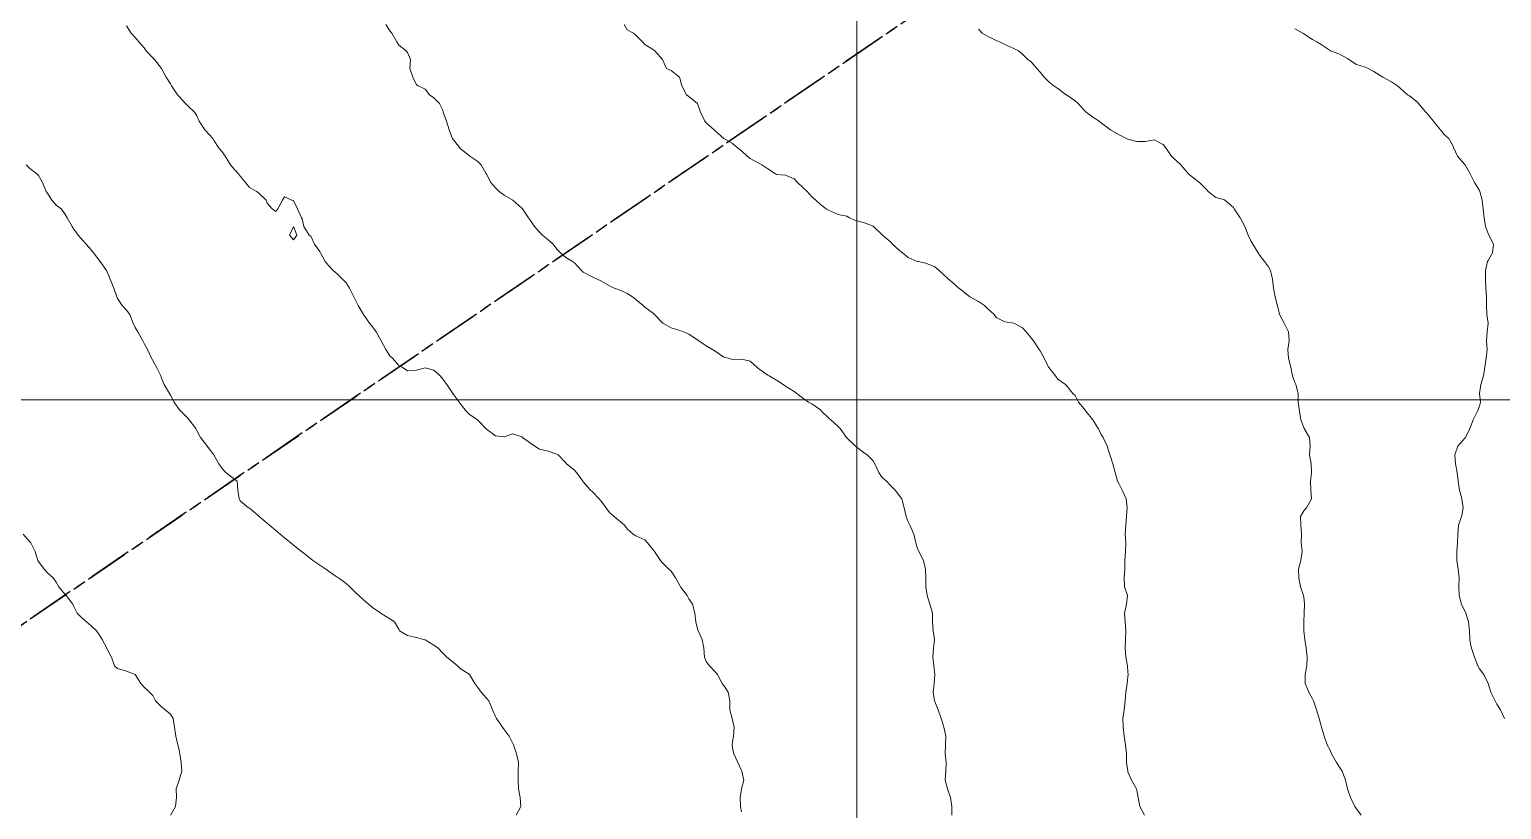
# Model space of a CAD drawing. Header units: centimetres. Extents: x 0 to 642158, y -847 to 649707.
# Drawn here: x 616719.7 to 616803.5, y 621464.1 to 621508.5 of the extents above; entities that cross this region are included whole.
import ezdxf

# ---------------------------------------------------------------- set-up
doc = ezdxf.new("R2010")
doc.units = ezdxf.units.CM
doc.header["$MEASUREMENT"] = 0
doc.linetypes.add('CENTERX2', pattern=[4, 2.5, -0.5, 0.5, -0.5])
doc.layers.add('MEV_grille', color=254, linetype='Continuous', lineweight=9)
doc.layers.add('WAL_topographie 0.5', color=253, linetype='Continuous', lineweight=20)
doc.layers.add('SPW_parcellaire cadastral', color=7, linetype='CENTERX2', lineweight=25, true_color=0xff0542)

# ---------------------------------------------------------------- blocks, each defined once
blk = doc.blocks.new('*U114')
at = {"layer": 'MEV_grille', "transparency": 33554687}
blk.add_lwpolyline([(-1338.461, 0), (1338.461, 0)], dxfattribs=at)
blk = doc.blocks.new('*U115')
at = {"layer": 'MEV_grille', "color": 0, "linetype": 'ByBlock', "lineweight": -2, "transparency": 16777216}
blk.add_blockref('*U114', (0, -900), dxfattribs=at)
blk = doc.blocks.new('*U112')
at = {"layer": 'MEV_grille', "transparency": 33554687}
blk.add_lwpolyline([(0, 1825.476), (0, -1825.476)], dxfattribs=at)
blk = doc.blocks.new('*U113')
at = {"layer": 'MEV_grille', "color": 0, "linetype": 'ByBlock', "lineweight": -2, "transparency": 16777216}
blk.add_blockref('*U112', (1400, 0), dxfattribs=at)

msp = doc.modelspace()

# ---------------------------------------------------------------- linework, layer by layer
at = {"layer": 'SPW_parcellaire cadastral'}
for points in [[(616696.133, 621467.351), (616693.082, 621472.101), (616690.565, 621476.021), (616688.886, 621478.637), (616686.522, 621482.319), (616684.46, 621485.532), (616682.167, 621489.104), (616680.714, 621491.366), (616679.157, 621493.792), (616675.912, 621498.847), (616673.396, 621502.766), (616677.348, 621505.492), (616683.225, 621509.546), (616727.772, 621539.425), (616728.606, 621539.982), (616746.651, 621552.566), (616774.889, 621512.583), (616699.965, 621461.379), (616697.945, 621464.525), (616696.133, 621467.351)], [(616699.965, 621461.379), (616774.889, 621512.583), (616823.574, 621546.086), (616833.773, 621511.471), (616843.298, 621468.926), (616844.699, 621459.573)]]:
    msp.add_lwpolyline(points, dxfattribs=at)
at = {"layer": 'WAL_topographie 0.5'}
for points in [[(616725.25, 621508.673), (616725.512, 621508.25), (616725.75, 621508), (616725.959, 621507.75), (616726.25, 621507.417), (616726.371, 621507.25), (616726.75, 621506.857), (616726.85, 621506.75), (616727.25, 621506.25), (616727.25, 621506.25), (616727.508, 621505.75), (616727.75, 621505.375), (616727.813, 621505.25), (616728.15, 621504.75), (616728.25, 621504.646), (616728.621, 621504.25), (616728.75, 621504.125), (616729.125, 621503.75), (616729.25, 621503.55), (616729.383, 621503.25), (616729.719, 621502.75), (616729.75, 621502.708), (616730.173, 621502.25), (616730.25, 621502.117), (616730.489, 621501.75), (616730.75, 621501.417), (616730.861, 621501.25), (616731.179, 621500.75), (616731.25, 621500.673), (616731.629, 621500.25), (616731.75, 621500.098), (616732.017, 621499.75), (616732.25, 621499.47), (616732.643, 621499.25), (616732.75, 621499.194), (616733.194, 621498.75), (616733.25, 621498.583), (616733.55, 621498.25), (616733.75, 621498.096), (616733.861, 621498.25), (616734.125, 621498.75), (616734.25, 621498.929), (616734.667, 621498.75), (616734.75, 621498.729), (616734.99, 621498.25), (616735.219, 621497.75), (616735.25, 621497.688), (616735.345, 621497.25), (616735.65, 621496.75), (616735.75, 621496.704), (616735.954, 621496.25), (616736.25, 621495.836), (616736.291, 621495.75), (616736.559, 621495.25), (616736.75, 621495.022), (616737.022, 621494.75), (616737.25, 621494.563), (616737.542, 621494.25), (616737.75, 621494.038), (616737.948, 621493.75), (616738.199, 621493.25), (616738.25, 621493.132), (616738.436, 621492.75), (616738.742, 621492.25), (616738.75, 621492.24), (616739.09, 621491.75), (616739.25, 621491.537), (616739.471, 621491.25), (616739.743, 621490.75), (616739.75, 621490.736), (616740.004, 621490.25), (616740.25, 621489.891), (616740.391, 621489.75), (616740.75, 621489.338), (616740.934, 621489.25), (616741.25, 621489.028), (616741.75, 621489.074), (616742.25, 621489.206), (616742.75, 621489.067), (616743.102, 621488.75), (616743.25, 621488.568), (616743.483, 621488.25), (616743.75, 621487.869), (616743.818, 621487.75), (616744.187, 621487.25), (616744.25, 621487.176), (616744.579, 621486.75), (616744.75, 621486.562), (616745.226, 621486.25), (616745.25, 621486.231), (616745.713, 621485.75), (616745.75, 621485.723), (616746.25, 621485.331), (616746.75, 621485.29), (616747.25, 621485.446), (616747.75, 621485.279), (616747.796, 621485.25), (616748.25, 621484.917), (616748.5, 621484.75), (616748.75, 621484.577), (616749.25, 621484.467), (616749.75, 621484.298), (616749.815, 621484.25), (616750.25, 621483.796), (616750.288, 621483.75), (616750.75, 621483.375), (616750.855, 621483.25), (616751.226, 621482.75), (616751.25, 621482.717), (616751.662, 621482.25), (616751.75, 621482.173), (616752.162, 621481.75), (616752.25, 621481.637), (616752.55, 621481.25), (616752.75, 621480.974), (616753, 621480.75), (616753.25, 621480.533), (616753.59, 621480.25), (616753.75, 621480.05), (616754.083, 621479.75), (616754.25, 621479.65), (616754.75, 621479.417), (616754.9, 621479.25), (616755.25, 621478.83), (616755.306, 621478.75), (616755.637, 621478.25), (616755.75, 621478.11), (616756.125, 621477.75), (616756.25, 621477.639), (616756.506, 621477.25), (616756.75, 621476.815), (616756.791, 621476.75), (616757.155, 621476.25), (616757.25, 621476.055), (616757.47, 621475.75), (616757.597, 621475.25), (616757.647, 621474.75), (616757.75, 621474.35), (616757.781, 621474.25), (616758.008, 621473.75), (616758.117, 621473.25), (616758.15, 621472.75), (616758.25, 621472.5), (616758.427, 621472.25), (616758.75, 621471.906), (616758.882, 621471.75), (616759.155, 621471.25), (616759.25, 621471.132), (616759.5, 621470.75), (616759.59, 621470.25), (616759.583, 621469.75), (616759.719, 621469.25), (616759.75, 621469.15), (616759.83, 621468.75), (616759.802, 621468.25), (616759.75, 621467.95), (616759.718, 621467.75), (616759.75, 621467.583), (616759.817, 621467.25), (616760.05, 621466.75), (616760.25, 621466.288), (616760.281, 621466.25), (616760.397, 621465.75), (616760.25, 621465.25), (616760.25, 621465.25), (616760.179, 621464.75), (616760.2, 621464.25), (616760.25, 621463.95)], [(616740.009, 621508.75), (616740.25, 621508.389), (616740.354, 621508.25), (616740.635, 621507.75), (616740.75, 621507.562), (616741.167, 621507.25), (616741.25, 621507.15), (616741.417, 621506.75), (616741.375, 621506.25), (616741.544, 621505.75), (616741.75, 621505.312), (616741.85, 621505.25), (616742.25, 621505.068), (616742.5, 621504.75), (616742.75, 621504.566), (616743.066, 621504.25), (616743.25, 621503.861), (616743.283, 621503.75), (616743.464, 621503.25), (616743.611, 621502.75), (616743.75, 621502.393), (616743.813, 621502.25), (616744.2, 621501.75), (616744.25, 621501.694), (616744.75, 621501.283), (616744.798, 621501.25), (616745.25, 621500.944), (616745.444, 621500.75), (616745.731, 621500.25), (616745.75, 621500.222), (616745.986, 621499.75), (616746.25, 621499.444), (616746.457, 621499.25), (616746.75, 621499.026), (616747.25, 621498.75), (616747.25, 621498.75), (616747.75, 621498.298), (616747.792, 621498.25), (616748.142, 621497.75), (616748.25, 621497.583), (616748.479, 621497.25), (616748.75, 621496.933), (616748.933, 621496.75), (616749.25, 621496.493), (616749.531, 621496.25), (616749.75, 621495.958), (616749.95, 621495.75), (616750.25, 621495.491), (616750.639, 621495.25), (616750.75, 621495.176), (616751.146, 621494.75), (616751.25, 621494.656), (616751.75, 621494.395), (616752.05, 621494.25), (616752.25, 621494.159), (616752.75, 621493.871), (616753.016, 621493.75), (616753.25, 621493.66), (616753.75, 621493.435), (616754.043, 621493.25), (616754.25, 621493.1), (616754.662, 621492.75), (616754.75, 621492.667), (616755.25, 621492.294), (616755.299, 621492.25), (616755.75, 621491.776), (616755.787, 621491.75), (616756.25, 621491.484), (616756.75, 621491.333), (616756.956, 621491.25), (616757.25, 621491.115), (616757.75, 621490.806), (616757.821, 621490.75), (616758.25, 621490.464), (616758.61, 621490.25), (616758.75, 621490.16), (616759.25, 621489.819), (616759.5, 621489.75), (616759.75, 621489.684), (616760.25, 621489.694), (616760.75, 621489.578), (616761.125, 621489.25), (616761.25, 621489.15), (616761.75, 621488.789), (616761.821, 621488.75), (616762.25, 621488.513), (616762.635, 621488.25), (616762.75, 621488.162), (616763.25, 621487.859), (616763.396, 621487.75), (616763.75, 621487.484), (616764.076, 621487.25), (616764.25, 621487.155), (616764.75, 621486.808), (616764.811, 621486.75), (616765.25, 621486.321), (616765.347, 621486.25), (616765.75, 621485.871), (616765.879, 621485.75), (616766.224, 621485.25), (616766.25, 621485.225), (616766.75, 621484.75), (616766.75, 621484.75), (616767.25, 621484.361), (616767.41, 621484.25), (616767.75, 621483.91), (616767.839, 621483.75), (616768.08, 621483.25), (616768.25, 621482.992), (616768.509, 621482.75), (616768.75, 621482.5), (616769.009, 621482.25), (616769.25, 621481.925), (616769.38, 621481.75), (616769.517, 621481.25), (616769.632, 621480.75), (616769.75, 621480.442), (616769.833, 621480.25), (616770.064, 621479.75), (616770.173, 621479.25), (616770.25, 621478.977), (616770.346, 621478.75), (616770.617, 621478.25), (616770.721, 621477.75), (616770.75, 621477.25), (616770.75, 621477.25), (616770.75, 621476.75), (616770.816, 621476.25), (616770.98, 621475.75), (616771.129, 621475.25), (616771.117, 621474.75), (616771.154, 621474.25), (616771.234, 621473.75), (616771.175, 621473.25), (616771.14, 621472.75), (616771.192, 621472.25), (616771.25, 621471.75), (616771.25, 621471.75), (616771.25, 621471.75), (616771.229, 621471.25), (616771.169, 621470.75), (616771.235, 621470.25), (616771.25, 621470.217), (616771.456, 621469.75), (616771.612, 621469.25), (616771.75, 621468.844), (616771.777, 621468.75), (616771.875, 621468.25), (616771.857, 621467.75), (616771.844, 621467.25), (616771.903, 621466.75), (616771.883, 621466.25), (616771.852, 621465.75), (616771.975, 621465.25), (616772.143, 621464.75), (616772.225, 621464.25), (616772.217, 621463.75)], [(616753.573, 621508.75), (616753.75, 621508.444), (616754.1, 621508.25), (616754.25, 621508.143), (616754.617, 621507.75), (616754.75, 621507.607), (616755.25, 621507.303), (616755.327, 621507.25), (616755.75, 621506.75), (616755.75, 621506.75), (616755.981, 621506.25), (616756.25, 621506.12), (616756.726, 621505.75), (616756.75, 621505.688), (616756.856, 621505.25), (616757.119, 621504.75), (616757.25, 621504.643), (616757.75, 621504.25), (616757.75, 621504.25), (616757.917, 621503.75), (616758.176, 621503.25), (616758.25, 621503.15), (616758.694, 621502.75), (616758.75, 621502.7), (616759.25, 621502.25), (616759.25, 621502.25), (616759.75, 621501.974), (616760.01, 621501.75), (616760.25, 621501.55), (616760.571, 621501.25), (616760.75, 621501.118), (616761.25, 621500.85), (616761.417, 621500.75), (616761.75, 621500.533), (616762.183, 621500.25), (616762.25, 621500.212), (616762.75, 621500.173), (616763.25, 621499.955), (616763.445, 621499.75), (616763.75, 621499.472), (616763.994, 621499.25), (616764.25, 621498.941), (616764.482, 621498.75), (616764.75, 621498.5), (616765.076, 621498.25), (616765.25, 621498.152), (616765.75, 621497.942), (616766.25, 621497.838), (616766.4, 621497.75), (616766.75, 621497.598), (616767.25, 621497.462), (616767.75, 621497.265), (616767.769, 621497.25), (616768.25, 621496.787), (616768.285, 621496.75), (616768.75, 621496.353), (616768.856, 621496.25), (616769.25, 621495.889), (616769.417, 621495.75), (616769.75, 621495.48), (616770.25, 621495.263), (616770.313, 621495.25), (616770.75, 621495.163), (616771.25, 621494.962), (616771.507, 621494.75), (616771.75, 621494.515), (616772.04, 621494.25), (616772.25, 621494.083), (616772.632, 621493.75), (616772.75, 621493.645), (616773.25, 621493.25), (616773.25, 621493.25), (616773.75, 621492.976), (616774.083, 621492.75), (616774.25, 621492.575), (616774.633, 621492.25), (616774.75, 621492.069), (616775.25, 621491.821), (616775.75, 621491.75), (616775.75, 621491.75), (616776.25, 621491.481), (616776.457, 621491.25), (616776.75, 621490.91), (616776.871, 621490.75), (616777.203, 621490.25), (616777.25, 621490.167), (616777.484, 621489.75), (616777.734, 621489.25), (616777.75, 621489.217), (616778.118, 621488.75), (616778.25, 621488.571), (616778.7, 621488.25), (616778.75, 621488.208), (616779.117, 621487.75), (616779.25, 621487.639), (616779.444, 621487.25), (616779.75, 621486.883), (616779.855, 621486.75), (616780.25, 621486.25), (616780.25, 621486.25), (616780.548, 621485.75), (616780.75, 621485.396), (616780.835, 621485.25), (616781.061, 621484.75), (616781.225, 621484.25), (616781.25, 621484.159), (616781.391, 621483.75), (616781.526, 621483.25), (616781.657, 621482.75), (616781.75, 621482.594), (616781.917, 621482.25), (616782.139, 621481.75), (616782.202, 621481.25), (616782.167, 621480.75), (616782.128, 621480.25), (616782.094, 621479.75), (616782.125, 621479.25), (616782.115, 621478.75), (616782.08, 621478.25), (616782.08, 621477.75), (616782.028, 621477.25), (616782.056, 621476.75), (616782.217, 621476.25), (616782.176, 621475.75), (616782.062, 621475.25), (616782.083, 621474.75), (616782.122, 621474.25), (616782.106, 621473.75), (616782.091, 621473.25), (616782.125, 621472.75), (616782.221, 621472.25), (616782.25, 621471.917), (616782.265, 621471.75), (616782.25, 621471.625), (616782.206, 621471.25), (616782.129, 621470.75), (616782.096, 621470.25), (616782.043, 621469.75), (616781.964, 621469.25), (616781.969, 621468.75), (616782.025, 621468.25), (616782.107, 621467.75), (616782.158, 621467.25), (616782.162, 621466.75), (616782.236, 621466.25), (616782.25, 621466.212), (616782.457, 621465.75), (616782.734, 621465.25), (616782.75, 621465.179), (616782.825, 621464.75), (616782.917, 621464.25), (616783.197, 621463.75)], [(616773.75, 621508.485), (616773.95, 621508.25), (616774.25, 621508.088), (616774.75, 621507.831), (616774.945, 621507.75), (616775.25, 621507.601), (616775.75, 621507.378), (616776.028, 621507.25), (616776.25, 621507.06), (616776.559, 621506.75), (616776.75, 621506.612), (616777.059, 621506.25), (616777.25, 621506.04), (616777.481, 621505.75), (616777.75, 621505.474), (616778.033, 621505.25), (616778.25, 621505.095), (616778.733, 621504.75), (616778.75, 621504.739), (616779.25, 621504.4), (616779.412, 621504.25), (616779.75, 621503.871), (616779.875, 621503.75), (616780.25, 621503.464), (616780.61, 621503.25), (616780.75, 621503.137), (616781.25, 621502.75), (616781.25, 621502.75), (616781.75, 621502.462), (616782.173, 621502.25), (616782.25, 621502.221), (616782.75, 621502.083), (616783.25, 621502.083), (616783.75, 621502.175), (616784.25, 621501.917), (616784.393, 621501.75), (616784.731, 621501.25), (616784.75, 621501.232), (616785.25, 621500.75), (616785.25, 621500.75), (616785.694, 621500.25), (616785.75, 621500.185), (616786.25, 621499.804), (616786.325, 621499.75), (616786.75, 621499.325), (616786.808, 621499.25), (616787.25, 621498.901), (616787.75, 621498.761), (616787.765, 621498.75), (616788.25, 621498.327), (616788.302, 621498.25), (616788.63, 621497.75), (616788.75, 621497.538), (616788.9, 621497.25), (616789.083, 621496.75), (616789.25, 621496.442), (616789.354, 621496.25), (616789.657, 621495.75), (616789.75, 621495.607), (616790.028, 621495.25), (616790.25, 621494.964), (616790.361, 621494.75), (616790.484, 621494.25), (616790.533, 621493.75), (616790.637, 621493.25), (616790.75, 621492.783), (616790.762, 621492.75), (616790.875, 621492.25), (616791.132, 621491.75), (616791.25, 621491.515), (616791.379, 621491.25), (616791.433, 621490.75), (616791.35, 621490.25), (616791.386, 621489.75), (616791.511, 621489.25), (616791.617, 621488.75), (616791.75, 621488.375), (616791.813, 621488.25), (616791.939, 621487.75), (616791.942, 621487.25), (616792.012, 621486.75), (616792.093, 621486.25), (616792.25, 621485.813), (616792.281, 621485.75), (616792.587, 621485.25), (616792.617, 621484.75), (616792.579, 621484.25), (616792.67, 621483.75), (616792.693, 621483.25), (616792.644, 621482.75), (616792.654, 621482.25), (616792.704, 621481.75), (616792.409, 621481.25), (616792.25, 621481.066), (616792.062, 621480.75), (616792.083, 621480.25), (616792.118, 621479.75), (616792.112, 621479.25), (616792.165, 621478.75), (616792.08, 621478.25), (616791.953, 621477.75), (616791.974, 621477.25), (616792.073, 621476.75), (616792.238, 621476.25), (616792.25, 621476.15), (616792.297, 621475.75), (616792.272, 621475.25), (616792.25, 621474.75), (616792.25, 621474.25), (616792.321, 621473.75), (616792.397, 621473.25), (616792.44, 621472.75), (616792.43, 621472.25), (616792.338, 621471.75), (616792.333, 621471.25), (616792.553, 621470.75), (616792.75, 621470.375), (616792.804, 621470.25), (616792.971, 621469.75), (616793.128, 621469.25), (616793.25, 621468.833), (616793.273, 621468.75), (616793.417, 621468.25), (616793.594, 621467.75), (616793.75, 621467.456), (616793.84, 621467.25), (616794.125, 621466.75), (616794.25, 621466.536), (616794.444, 621466.25), (616794.637, 621465.75), (616794.75, 621465.25), (616794.75, 621465.25), (616794.917, 621464.75), (616795.155, 621464.25), (616795.25, 621464.11), (616795.523, 621463.75)], [(616791.75, 621508.5), (616792.194, 621508.25), (616792.25, 621508.223), (616792.75, 621507.885), (616793, 621507.75), (616793.25, 621507.599), (616793.75, 621507.267), (616793.786, 621507.25), (616794.25, 621507.079), (616794.75, 621506.811), (616794.827, 621506.75), (616795.25, 621506.468), (616795.75, 621506.313), (616795.929, 621506.25), (616796.25, 621506.07), (616796.75, 621505.75), (616796.75, 621505.75), (616797.25, 621505.484), (616797.591, 621505.25), (616797.75, 621505.115), (616798.163, 621504.75), (616798.25, 621504.697), (616798.75, 621504.297), (616798.794, 621504.25), (616799.208, 621503.75), (616799.25, 621503.707), (616799.64, 621503.25), (616799.75, 621503.095), (616800.036, 621502.75), (616800.25, 621502.491), (616800.519, 621502.25), (616800.75, 621501.821), (616800.779, 621501.75), (616801.009, 621501.25), (616801.25, 621500.968), (616801.442, 621500.75), (616801.732, 621500.25), (616801.75, 621500.2), (616801.975, 621499.75), (616802.25, 621499.292), (616802.271, 621499.25), (616802.417, 621498.75), (616802.469, 621498.25), (616802.517, 621497.75), (616802.59, 621497.25), (616802.75, 621496.85), (616802.796, 621496.75), (616803.05, 621496.25), (616802.991, 621495.75), (616802.75, 621495.317), (616802.708, 621495.25), (616802.596, 621494.75), (616802.603, 621494.25), (616802.615, 621493.75), (616802.657, 621493.25), (616802.66, 621492.75), (616802.677, 621492.25), (616802.75, 621491.75), (616802.75, 621491.75), (616802.75, 621491.75), (616802.689, 621491.25), (616802.647, 621490.75), (616802.692, 621490.25), (616802.639, 621489.75), (616802.554, 621489.25), (616802.489, 621488.75), (616802.342, 621488.25), (616802.265, 621487.75), (616802.313, 621487.25), (616802.25, 621487.028), (616802.15, 621486.75), (616801.888, 621486.25), (616801.75, 621485.85), (616801.705, 621485.75), (616801.464, 621485.25), (616801.25, 621485.013), (616801.033, 621484.75), (616800.85, 621484.25), (616800.898, 621483.75), (616800.981, 621483.25), (616801.037, 621482.75), (616801.114, 621482.25), (616801.25, 621481.781), (616801.258, 621481.75), (616801.332, 621481.25), (616801.25, 621480.8), (616801.236, 621480.75), (616801.071, 621480.25), (616801.025, 621479.75), (616801.009, 621479.25), (616800.964, 621478.75), (616800.962, 621478.25), (616801.036, 621477.75), (616801.105, 621477.25), (616801.083, 621476.75), (616801.107, 621476.25), (616801.238, 621475.75), (616801.25, 621475.721), (616801.472, 621475.25), (616801.628, 621474.75), (616801.694, 621474.25), (616801.711, 621473.75), (616801.75, 621473.5), (616801.801, 621473.25), (616801.967, 621472.75), (616802.167, 621472.25), (616802.25, 621472.083), (616802.506, 621471.75), (616802.75, 621471.25), (616802.75, 621471.25), (616802.909, 621470.75), (616803.145, 621470.25), (616803.25, 621470.077), (616803.452, 621469.75), (616803.687, 621469.25)], [(616719.536, 621500.75), (616719.75, 621500.55), (616720.159, 621500.25), (616720.25, 621500.159), (616720.481, 621499.75), (616720.691, 621499.25), (616720.75, 621499.139), (616721.013, 621498.75), (616721.25, 621498.471), (616721.528, 621498.25), (616721.75, 621497.965), (616721.872, 621497.75), (616722.153, 621497.25), (616722.25, 621497.104), (616722.508, 621496.75), (616722.75, 621496.474), (616722.96, 621496.25), (616723.25, 621495.917), (616723.379, 621495.75), (616723.75, 621495.25), (616723.75, 621495.25), (616724.116, 621494.75), (616724.25, 621494.445), (616724.328, 621494.25), (616724.527, 621493.75), (616724.699, 621493.25), (616724.75, 621493.15), (616725.013, 621492.75), (616725.25, 621492.485), (616725.45, 621492.25), (616725.63, 621491.75), (616725.75, 621491.511), (616725.9, 621491.25), (616726.182, 621490.75), (616726.25, 621490.592), (616726.453, 621490.25), (616726.681, 621489.75), (616726.75, 621489.625), (616726.958, 621489.25), (616727.207, 621488.75), (616727.25, 621488.625), (616727.395, 621488.25), (616727.694, 621487.75), (616727.75, 621487.656), (616727.967, 621487.25), (616728.25, 621486.845), (616728.337, 621486.75), (616728.75, 621486.337), (616728.824, 621486.25), (616729.198, 621485.75), (616729.25, 621485.65), (616729.472, 621485.25), (616729.75, 621484.875), (616729.85, 621484.75), (616730.233, 621484.25), (616730.25, 621484.225), (616730.507, 621483.75), (616730.75, 621483.404), (616730.91, 621483.25), (616731.25, 621482.984), (616731.55, 621482.75), (616731.596, 621482.25), (616731.662, 621481.75), (616731.75, 621481.62), (616732.204, 621481.25), (616732.25, 621481.214), (616732.75, 621480.806), (616732.804, 621480.75), (616733.25, 621480.359), (616733.396, 621480.25), (616733.75, 621479.946), (616734, 621479.75), (616734.25, 621479.53), (616734.6, 621479.25), (616734.75, 621479.119), (616735.222, 621478.75), (616735.25, 621478.731), (616735.75, 621478.341), (616735.855, 621478.25), (616736.25, 621477.982), (616736.592, 621477.75), (616736.75, 621477.643), (616737.25, 621477.303), (616737.327, 621477.25), (616737.75, 621476.926), (616737.964, 621476.75), (616738.25, 621476.454), (616738.47, 621476.25), (616738.75, 621476.009), (616739.028, 621475.75), (616739.25, 621475.574), (616739.728, 621475.25), (616739.75, 621475.236), (616740.25, 621474.926), (616740.511, 621474.75), (616740.75, 621474.327), (616740.8, 621474.25), (616741.25, 621473.985), (616741.75, 621473.853), (616742.15, 621473.75), (616742.25, 621473.721), (616742.75, 621473.433), (616742.989, 621473.25), (616743.25, 621472.977), (616743.488, 621472.75), (616743.75, 621472.538), (616744.091, 621472.25), (616744.25, 621472.104), (616744.75, 621471.768), (616744.767, 621471.75), (616745.073, 621471.25), (616745.25, 621471.021), (616745.436, 621470.75), (616745.75, 621470.417), (616745.875, 621470.25), (616746.092, 621469.75), (616746.25, 621469.375), (616746.319, 621469.25), (616746.653, 621468.75), (616746.75, 621468.635), (616747.036, 621468.25), (616747.25, 621467.833), (616747.283, 621467.75), (616747.447, 621467.25), (616747.567, 621466.75), (616747.544, 621466.25), (616747.536, 621465.75), (616747.566, 621465.25), (616747.667, 621464.75), (616747.702, 621464.25), (616747.425, 621463.75)], [(616734.75, 621496.5), (616734.942, 621496.75), (616734.75, 621497.25), (616734.523, 621496.75), (616734.75, 621496.5)], [(616719.378, 621479.75), (616719.75, 621479.306), (616719.8, 621479.25), (616720.05, 621478.75), (616720.213, 621478.25), (616720.25, 621478.185), (616720.562, 621477.75), (616720.75, 621477.543), (616721.077, 621477.25), (616721.25, 621477.013), (616721.397, 621476.75), (616721.75, 621476.321), (616721.813, 621476.25), (616722.2, 621475.75), (616722.25, 621475.632), (616722.447, 621475.25), (616722.75, 621474.938), (616722.972, 621474.75), (616723.25, 621474.523), (616723.54, 621474.25), (616723.75, 621473.941), (616723.861, 621473.75), (616724.141, 621473.25), (616724.25, 621473), (616724.396, 621472.75), (616724.573, 621472.25), (616724.75, 621472.107), (616725.25, 621471.946), (616725.75, 621471.75), (616725.75, 621471.75), (616726.075, 621471.25), (616726.25, 621471.031), (616726.571, 621470.75), (616726.75, 621470.558), (616726.91, 621470.25), (616727.25, 621469.91), (616727.45, 621469.75), (616727.75, 621469.5), (616727.912, 621469.25), (616727.993, 621468.75), (616728.062, 621468.25), (616728.176, 621467.75), (616728.25, 621467.464), (616728.298, 621467.25), (616728.371, 621466.75), (616728.398, 621466.25), (616728.25, 621465.75), (616728.25, 621465.75), (616728.073, 621465.25), (616728.1, 621464.75), (616728.04, 621464.25), (616727.75, 621463.75)]]:
    msp.add_lwpolyline(points, dxfattribs=at)

# ---------------------------------------------------------------- block references
at = {"layer": 'MEV_grille', "transparency": 33554687}
for name, p in [('*U113', (615366.814, 620593.644)), ('*U115', (616669.481, 622387.381))]:
    msp.add_blockref(name, p, dxfattribs=at)

doc.saveas('drawing.dxf')
